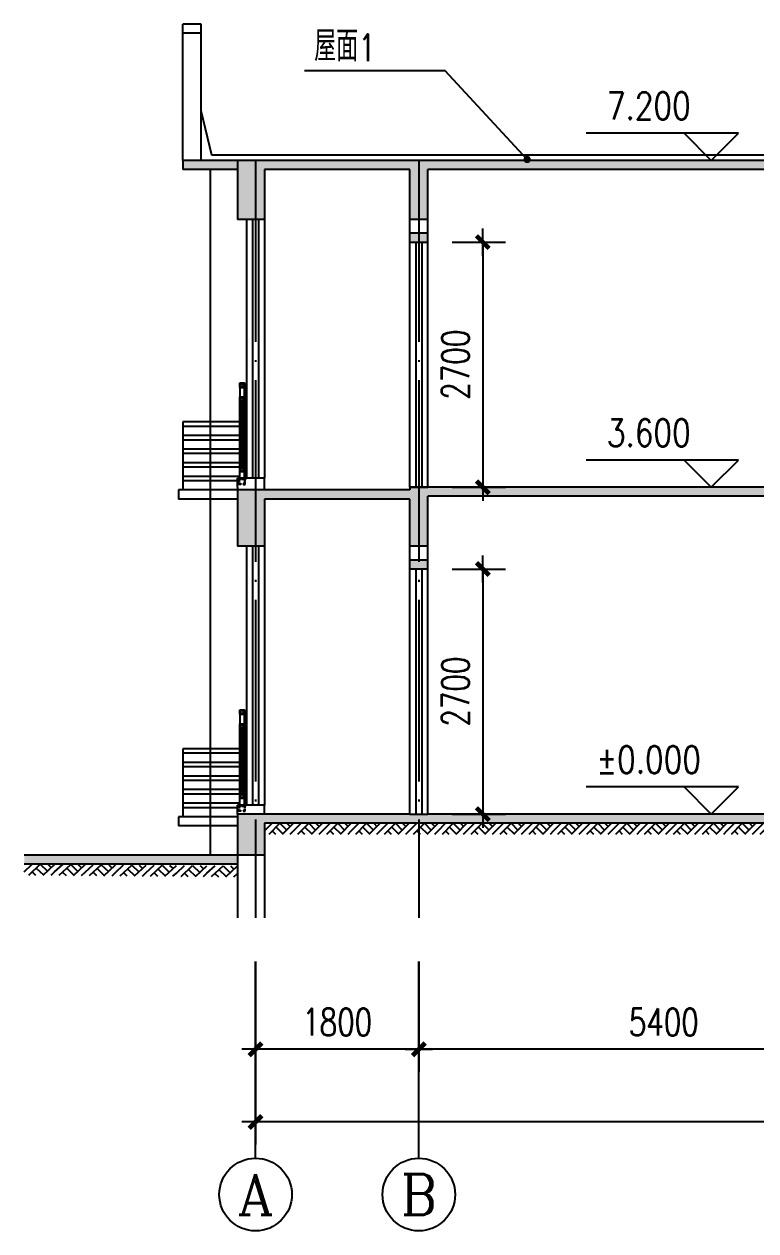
# Model space of a CAD drawing. Extents: x -105837 to 547563, y 466041 to 508041.
# Drawn here: x 279434 to 287500, y 480665 to 493954 of the extents above; entities that cross this region are included whole.
import ezdxf
from ezdxf.enums import TextEntityAlignment as Align

# ---------------------------------------------------------------- set-up
doc = ezdxf.new("R2010")
doc.units = 0
doc.header["$LTSCALE"] = 1000
doc.header["$MEASUREMENT"] = 0
doc.linetypes.add('DASH', pattern=[0.35, 0.25, -0.1])
doc.linetypes.add('DOTE', pattern=[2.42, 2, -0.2, 0.02, -0.2])
doc.layers.get('0').update_dxf_attribs({"linetype": 'CONTINUOUS'})
doc.layers.get('DEFPOINTS').update_dxf_attribs({"linetype": 'CONTINUOUS'})
for name, color, linetype in [('AXIS', 3, 'CONTINUOUS'), ('AXIS_TEXT', 7, 'CONTINUOUS'), ('COLUMN', 4, 'CONTINUOUS'), ('DIM_LEAD', 3, 'CONTINUOUS'), ('DOTE', 1, 'DOTE'), ('PUB_DIM', 3, 'CONTINUOUS'), ('PUB_TEXT', 7, 'CONTINUOUS'), ('t-填充', 8, 'CONTINUOUS'), ('WALL', 255, 'CONTINUOUS'), ('WINDOW', 4, 'CONTINUOUS'), ('WINDOW_TEXT', 7, 'CONTINUOUS')]:
    doc.layers.add(name, color=color, linetype=linetype)
doc.styles.add('_TCH_DIM', font='SIMPLEX', dxfattribs={"bigfont": 'GBCBIG'})
doc.styles.add('COMPLEX', font='COMPLEX.shx')
doc.styles.add('DIM_FONT', font='SIMPLEX.shx', dxfattribs={"width": 0.75})
doc.styles.add('SIMPLEX', font='SIMPLEX.SHX')
doc.dimstyles.new('DIMN', dxfattribs={"dimtxt": 300, "dimasz": 1, "dimexe": 250, "dimexo": 300, "dimgap": 150, "dimtad": 1, "dimdec": 0, "dimzin": 0, "dimdsep": 46, "dimtxsty": 'DIM_FONT', "dimblk": '_DIMX', "dimcen": 0.09, "dimclrt": 7, "dimadec": 0, "dimazin": 0, "dimtfac": 1, "dimtdec": 0, "dimtix": 1, "dimtmove": 2, "dimatfit": 3, "dimldrblk": '_DIMX', "dimfxl": 1, "dimtolj": 1, "dimtzin": 0, "dimarcsym": 0})

# ---------------------------------------------------------------- blocks, each defined once
blk = doc.blocks.new('_DIMX')
blk.add_line((-150, 0), (150, 0))
at = {"const_width": 50}
blk.add_lwpolyline([(-70, -70), (70, 70)], dxfattribs=at)
blk = doc.blocks.new('*D25')
at = {"layer": 'AXIS', "color": 0, "lineweight": -2, "transparency": 16777216}
for p, q in [((281985, 483632), (281985, 481615)), ((298785, 483632), (298785, 481615)), ((298784, 481865), (281986, 481865))]:
    blk.add_line(p, q, dxfattribs=at)
at = {"layer": 'DEFPOINTS', "color": 0, "transparency": 16777216}
for p in [(281985, 483932), (298785, 483932), (281985, 481865)]:
    blk.add_point(p, dxfattribs=at)
at = {"layer": 'AXIS', "color": 0, "lineweight": -2, "transparency": 16777216, "rotation": 180.0000000000008}
blk.add_blockref('_DIMX', (281985, 481865), dxfattribs=at)
at = {"layer": 'AXIS', "color": 0, "lineweight": -2, "transparency": 16777216}
blk.add_blockref('_DIMX', (298785, 481865), dxfattribs=at)
at = {"layer": 'AXIS', "color": 7, "transparency": 16777216, "insert": (290385, 482165), "char_height": 300, "attachment_point": 5, "style": 'DIM_FONT'}
blk.add_mtext('\\A1;16800', dxfattribs=at)
blk = doc.blocks.new('*D233')
at = {"layer": 'AXIS', "color": 0, "lineweight": -2, "transparency": 16777216}
for p, q in [((283785, 483632), (283785, 482415)), ((289185, 483632), (289185, 482415)), ((289184, 482665), (283786, 482665))]:
    blk.add_line(p, q, dxfattribs=at)
at = {"layer": 'DEFPOINTS', "color": 0, "transparency": 16777216}
for p in [(283785, 483932), (289185, 483932), (283785, 482665)]:
    blk.add_point(p, dxfattribs=at)
at = {"layer": 'AXIS', "color": 0, "lineweight": -2, "transparency": 16777216, "rotation": 180}
blk.add_blockref('_DIMX', (283785, 482665), dxfattribs=at)
at = {"layer": 'AXIS', "color": 0, "lineweight": -2, "transparency": 16777216}
blk.add_blockref('_DIMX', (289185, 482665), dxfattribs=at)
at = {"layer": 'AXIS', "color": 7, "transparency": 16777216, "insert": (286485, 482965), "char_height": 300, "attachment_point": 5, "style": 'DIM_FONT'}
blk.add_mtext('\\A1;5400', dxfattribs=at)
blk = doc.blocks.new('*D234')
at = {"layer": 'AXIS', "color": 0, "lineweight": -2, "transparency": 16777216}
for p, q in [((281985, 483632), (281985, 482415)), ((283785, 483632), (283785, 482415)), ((283784, 482665), (281986, 482665))]:
    blk.add_line(p, q, dxfattribs=at)
at = {"layer": 'DEFPOINTS', "color": 0, "transparency": 16777216}
for p in [(281985, 483932), (283785, 483932), (281985, 482665)]:
    blk.add_point(p, dxfattribs=at)
at = {"layer": 'AXIS', "color": 0, "lineweight": -2, "transparency": 16777216, "rotation": 180}
blk.add_blockref('_DIMX', (281985, 482665), dxfattribs=at)
at = {"layer": 'AXIS', "color": 0, "lineweight": -2, "transparency": 16777216}
blk.add_blockref('_DIMX', (283785, 482665), dxfattribs=at)
at = {"layer": 'AXIS', "color": 7, "transparency": 16777216, "insert": (282885, 482965), "char_height": 300, "attachment_point": 5, "style": 'DIM_FONT'}
blk.add_mtext('\\A1;1800', dxfattribs=at)
blk = doc.blocks.new('_axiso')
blk.add_circle((0, 0), 0.5)
at = {"layer": 'AXIS_TEXT', "style": 'COMPLEX', "width": 1.041667}
blk.add_attdef('A', text='', height=0.56, dxfattribs=at).set_placement((-0.25, -0.28), (0.25, -0.28), align=Align.FIT)
blk = doc.blocks.new('*D235')
at = {"layer": 'DEFPOINTS', "color": 0, "transparency": 16777216}
for p in [(283854, 487954), (283854, 485254), (284490, 485254)]:
    blk.add_point(p, dxfattribs=at)
at = {"layer": 'PUB_DIM', "color": 0, "lineweight": -2, "transparency": 16777216}
for p, q in [((284154, 487954), (284740, 487954)), ((284490, 487953), (284490, 485255)), ((284154, 485254), (284740, 485254))]:
    blk.add_line(p, q, dxfattribs=at)
for p, rotation in [((284490, 487954), 90), ((284490, 485254), 270)]:
    blk.add_blockref('_DIMX', p, dxfattribs=dict(at, rotation=rotation))
at = {"layer": 'PUB_DIM', "color": 7, "transparency": 16777216, "insert": (284190, 486604), "char_height": 300, "attachment_point": 5, "rotation": 90, "style": 'DIM_FONT'}
blk.add_mtext('\\A1;2700', dxfattribs=at)
blk = doc.blocks.new('A$C686C6998')
at = {"linetype": 'DASH', "ltscale": 0.1}
for points in [[(21, 72), (21, 26), (38, 26), (38, 18), (13, 18), (13, 80)], [(21, 72), (79, 72), (79, 26), (62, 26), (62, 18), (87, 18), (87, 80)]]:
    blk.add_lwpolyline(points, dxfattribs=at)
at = {"layer": 'WALL'}
for p, q in [((0, 86), (0, 80)), ((100, 86), (0, 86)), ((0, 80), (100, 80)), ((100, 80), (100, 86))]:
    blk.add_line(p, q, dxfattribs=at)
blk = doc.blocks.new('A$C461A429A')
at = {"layer": 'AXIS', "xscale": -1}
blk.add_blockref('A$C686C6998', (100, 0, 0), dxfattribs=at)
blk = doc.blocks.new('_WBLK')
for p, q in [((-0.5, 0.5), (0.5, 0.5)), ((0.5, 0.1667), (-0.5, 0.1667)), ((0.5, -0.1667), (-0.5, -0.1667)), ((-0.5, -0.5), (0.5, -0.5))]:
    blk.add_line(p, q)
at = {"layer": 'WINDOW_TEXT', "style": 'SIMPLEX', "flags": 9}
blk.add_attdef('A', text='', height=1, dxfattribs=at).set_placement((0, 1.5), align=Align.MIDDLE)
blk = doc.blocks.new('*D241')
at = {"layer": 'DEFPOINTS', "color": 0, "transparency": 16777216}
for p in [(283854, 491554), (283854, 488854), (284490, 488854)]:
    blk.add_point(p, dxfattribs=at)
at = {"layer": 'PUB_DIM', "color": 0, "lineweight": -2, "transparency": 16777216}
for p, q in [((284154, 491554), (284740, 491554)), ((284490, 491553), (284490, 488855)), ((284154, 488854), (284740, 488854))]:
    blk.add_line(p, q, dxfattribs=at)
for p, rotation in [((284490, 491554), 90), ((284490, 488854), 270)]:
    blk.add_blockref('_DIMX', p, dxfattribs=dict(at, rotation=rotation))
at = {"layer": 'PUB_DIM', "color": 7, "transparency": 16777216, "insert": (284190, 490204), "char_height": 300, "attachment_point": 5, "rotation": 90, "style": 'DIM_FONT'}
blk.add_mtext('\\A1;2700', dxfattribs=at)
blk = doc.blocks.new('$LinePat$素土夯实')
at = {"color": 0}
for p, q in [((0, -210), (210, 0)), ((120, -300), (420, 0)), ((420, 0), (608, -188)), ((495, -300), (795, 0)), ((615, 0), (705, -90)), ((210, -210), (300, -300)), ((315, -105), (502, -293)), ((705, -300), (795, -210))]:
    blk.add_line(p, q, dxfattribs=at)

msp = doc.modelspace()

# ---------------------------------------------------------------- hatches: boundary and pattern name
at = {"layer": 't-填充'}
h = msp.add_hatch(color=256, dxfattribs=at)
h.paths.add_polyline_path([(281185.16555, 492354.42051), (281185.16555, 492454.42051), (281785.16555, 492454.42051), (281785.16555, 492354.42051)])
h.paths.add_polyline_path([(281185.16555, 491904.42051), (281785.16555, 491904.42051)])
for points in [[(281785.16555, 491804.42051), (281985.16555, 491804.42051), (281985.16555, 492454.42051), (281785.16555, 492454.42051)], [(281985.16555, 492454.42051), (283785.16555, 492454.42051), (283785.16555, 491804.42051), (283685.16555, 491804.42051), (283685.16555, 492354.42051), (282085.16555, 492354.42051), (282085.16555, 491804.42051), (281985.16555, 491804.42051)], [(283785.16555, 492454.42051), (289185.16555, 492454.42051), (289185.16555, 491804.42051), (289085.16555, 491804.42051), (288985.16555, 491804.42051), (288985.16555, 492354.42051), (283885.16555, 492354.42051), (283885.16555, 491804.42051), (283785.16555, 491804.42051)], [(283785.16555, 488854.42051), (283885.16555, 488854.42051), (289185.16555, 488854.42051), (289185.16555, 488204.42051), (289085.16555, 488204.42051), (288985.16555, 488204.42051), (288985.16555, 488754.42051), (283885.16555, 488754.42051), (283885.16555, 488204.42051), (283785.16555, 488204.42051)], [(279434.9944, 484704.42051), (279434.9944, 484804.42051), (281785.16555, 484804.42051), (281785.16555, 484704.42051)]]:
    msp.add_hatch(color=256, dxfattribs=at).paths.add_polyline_path(points)
h = msp.add_hatch(color=256, dxfattribs=at)
h.paths.add_polyline_path([(283785.16555, 491654.42051), (283885.16555, 491654.42051), (283885.16555, 491554.42051), (283785.16555, 491554.42051)])
h.paths.add_polyline_path([(283685.16555, 491654.42051), (283785.16555, 491654.42051), (283785.16555, 491554.42051), (283685.16555, 491554.42051)])
h = msp.add_hatch(color=256, dxfattribs=at)
h.paths.add_polyline_path([(281985.16555, 488824.42051), (283685.16555, 488824.42051), (283685.16555, 488854.42051), (283785.16555, 488854.42051), (283785.16555, 488204.42051), (283685.16555, 488204.42051), (283685.16555, 488724.42051), (282085.16555, 488724.42051), (282085.16555, 488204.42051), (281985.16555, 488204.42051)])
h.paths.add_polyline_path([(281785.16555, 488824.42051), (281985.16555, 488824.42051), (281985.16555, 488204.42051), (281785.16555, 488204.42051)])
h = msp.add_hatch(color=256, dxfattribs=at)
h.paths.add_polyline_path([(283785.16555, 488054.42051), (283885.16555, 488054.42051), (283885.16555, 487954.42051), (283785.16555, 487954.42051)])
h.paths.add_polyline_path([(283685.16555, 488054.42051), (283785.16555, 488054.42051), (283785.16555, 487954.42051), (283685.16555, 487954.42051)])
h = msp.add_hatch(color=256, dxfattribs=at)
h.paths.add_polyline_path([(283785.16555, 485254.42051), (283885.16555, 485254.42051), (289185.16555, 485254.42051), (289185.16555, 485154.42051), (283785.16555, 485154.42051)])
h.paths.add_polyline_path([(281985.16555, 485254.42051), (283685.16555, 485254.42051), (283785.16555, 485254.42051), (283785.16555, 485154.42051), (282085.16555, 485154.42051), (282085.16555, 484804.42051), (281985.16555, 484804.42051)])
h.paths.add_polyline_path([(281785.16555, 485254.42051), (281985.16555, 485254.42051), (281985.16555, 484804.42051), (281785.16555, 484804.42051)])

# ---------------------------------------------------------------- linework, layer by layer
at = {"color": 23}
for p, q in [((281485.16555, 492354.42051), (281485.16555, 484804.42051)), ((281810.20996, 490004.38784, 31.48112), (281860.12115, 490004.38784, 31.48112)), ((281885.16555, 488954.42051), (281885.16555, 490004.42051)), ((281810.20996, 489954.35517, 31.48112), (281810.20996, 489849.38784, 31.48112)), ((281810.20996, 489954.35517, 31.48112), (281860.12115, 489954.35517, 31.48112)), ((281810.20996, 489849.38784, 31.48112), (281860.12115, 489849.38784, 31.48112)), ((281860.12115, 489954.35517, 31.48112), (281860.12115, 489849.38784, 31.48112)), ((281810.20996, 488954.42051), (281810.20996, 489799.35517, 31.48112)), ((281810.20996, 489799.35517, 31.48112), (281860.12115, 489799.35517, 31.48112)), ((281826.20996, 489079.43685), (281826.20996, 489799.35517, 31.48112)), ((281846.12115, 489799.35517, 31.48112), (281846.12115, 489079.43685)), ((281860.12115, 489799.35517, 31.48112), (281860.12115, 488954.42051)), ((281810.20996, 489079.43685, 40619.96529), (281860.12115, 489079.43685, 40619.96529)), ((281810.20996, 489029.40418, 40619.96529), (281860.12115, 489029.40418, 40619.96529)), ((281810.20996, 486404.38784, 31.48112), (281860.12115, 486404.38784, 31.48112)), ((281885.16555, 485354.42051), (281885.16555, 486404.42051)), ((281810.20996, 486354.35517, 31.48112), (281810.20996, 486249.38784, 31.48112)), ((281810.20996, 486354.35517, 31.48112), (281860.12115, 486354.35517, 31.48112)), ((281810.20996, 486249.38784, 31.48112), (281860.12115, 486249.38784, 31.48112)), ((281860.12115, 486354.35517, 31.48112), (281860.12115, 486249.38784, 31.48112)), ((281810.20996, 485354.42051), (281810.20996, 486199.35517, 31.48112)), ((281810.20996, 486199.35517, 31.48112), (281860.12115, 486199.35517, 31.48112)), ((281826.20996, 485479.43685), (281826.20996, 486199.35517, 31.48112)), ((281846.12115, 486199.35517, 31.48112), (281846.12115, 485479.43685)), ((281860.12115, 486199.35517, 31.48112), (281860.12115, 485354.42051)), ((281810.20996, 485479.43685, 40619.96529), (281860.12115, 485479.43685, 40619.96529)), ((281810.20996, 485429.40418, 40619.96529), (281860.12115, 485429.40418, 40619.96529))]:
    msp.add_line(p, q, dxfattribs=at)
for p, q in [((283685.16555, 488824.42051), (281785.16555, 488824.42051)), ((283685.16555, 488824.42051), (281785.16555, 488824.42051)), ((283685.16555, 488854.42051), (283685.16555, 488824.42051)), ((283685.16555, 488854.42051), (283685.16555, 488824.42051))]:
    msp.add_line(p, q)
msp.add_lwpolyline([(291485.16555, 492854.42051), (291414.34905, 492512.06089), (281502.09373, 492512.06089), (281385.16555, 492999.89299)])
for points, elevation in [([(281810.20996, 490004.38784), (281860.12115, 490004.38784), (281860.12115, 489954.35517), (281810.20996, 489954.35517)], 31.48112), ([(281820.20996, 489994.38784), (281850.12115, 489994.38784), (281850.12115, 489964.35517), (281820.20996, 489964.35517)], 31.48112), ([(281810.20996, 489849.38784), (281860.12115, 489849.38784), (281860.12115, 489799.35517), (281810.20996, 489799.35517)], 31.48112), ([(281820.20996, 489839.38784), (281850.12115, 489839.38784), (281850.12115, 489809.35517), (281820.20996, 489809.35517)], 31.48112), ([(281810.20996, 489079.43685), (281860.12115, 489079.43685), (281860.12115, 489029.40418), (281810.20996, 489029.40418)], 40619.96529), ([(281820.20996, 489069.43685), (281850.12115, 489069.43685), (281850.12115, 489039.40418), (281820.20996, 489039.40418)], 40619.96529), ([(281810.20996, 486404.38784), (281860.12115, 486404.38784), (281860.12115, 486354.35517), (281810.20996, 486354.35517)], 31.48112), ([(281820.20996, 486394.38784), (281850.12115, 486394.38784), (281850.12115, 486364.35517), (281820.20996, 486364.35517)], 31.48112), ([(281810.20996, 486249.38784), (281860.12115, 486249.38784), (281860.12115, 486199.35517), (281810.20996, 486199.35517)], 31.48112), ([(281820.20996, 486239.38784), (281850.12115, 486239.38784), (281850.12115, 486209.35517), (281820.20996, 486209.35517)], 31.48112), ([(281810.20996, 485479.43685), (281860.12115, 485479.43685), (281860.12115, 485429.40418), (281810.20996, 485429.40418)], 40619.96529), ([(281820.20996, 485469.43685), (281850.12115, 485469.43685), (281850.12115, 485439.40418), (281820.20996, 485439.40418)], 40619.96529)]:
    msp.add_lwpolyline(points, close=True, dxfattribs=dict(at, elevation=elevation))
at = {"layer": 'AXIS'}
for p, q in [((281985.16555, 481465.38331), (281985.16555, 483632.00427)), ((283785.16555, 481465.38331), (283785.16555, 483632.00427))]:
    msp.add_line(p, q, dxfattribs=at)
at = {"layer": 'DIM_LEAD'}
for p, q in [((284076.25239, 493441.13247), (282525.90562, 493441.13247)), ((284978.57174, 492463.70102), (284076.25239, 493441.13247))]:
    msp.add_line(p, q, dxfattribs=at)
at = {"layer": 'DIM_LEAD', "const_width": 40}
msp.add_lwpolyline([(284992.13795, 492449.00551, 1), (284965.00553, 492478.39653, 1)], format="xyb", close=True, dxfattribs=at)
at = {"layer": 'DOTE'}
for p, q in [((281985.16555, 492454.42051), (281985.16555, 484113.70054)), ((283785.16555, 492454.42051), (283785.16555, 484113.70054))]:
    msp.add_line(p, q, dxfattribs=at)
at = {"layer": 'PUB_DIM'}
for p, q in [((287008.17714, 492754.42051), (285631.03429, 492754.42051)), ((287308.17714, 492754.42051), (286708.17714, 492754.42051)), ((286708.17714, 492754.42051), (287008.17714, 492454.42051)), ((287008.17714, 492454.42051), (287308.17714, 492754.42051)), ((287008.17714, 489154.42051), (285631.03429, 489154.42051)), ((287008.17714, 489154.42051), (285631.03429, 489154.42051)), ((287308.17714, 489154.42051), (286708.17714, 489154.42051)), ((286708.17714, 489154.42051), (287008.17714, 488854.42051)), ((287308.17714, 489154.42051), (286708.17714, 489154.42051)), ((286708.17714, 489154.42051), (287008.17714, 488854.42051)), ((287008.17714, 488854.42051), (287308.17714, 489154.42051)), ((287008.17714, 488854.42051), (287308.17714, 489154.42051)), ((287008.17714, 485554.42051), (285631.03429, 485554.42051)), ((287308.17714, 485554.42051), (286708.17714, 485554.42051)), ((286708.17714, 485554.42051), (287008.17714, 485254.42051)), ((287008.17714, 485254.42051), (287308.17714, 485554.42051))]:
    msp.add_line(p, q, dxfattribs=at)
at = {"layer": 't-填充'}
for p, q in [((281810.20996, 489574.42051), (281185.16555, 489574.42051)), ((281185.16555, 489574.42051), (281185.16555, 488824.42051)), ((281810.20996, 489524.42051), (281185.16555, 489524.42051)), ((281810.20996, 489424.42051), (281185.16555, 489424.42051)), ((281810.20996, 489374.42051), (281185.16555, 489374.42051)), ((281810.20996, 489274.42051), (281185.16555, 489274.42051)), ((281810.20996, 489224.42051), (281185.16555, 489224.42051)), ((281810.20996, 489124.42051), (281185.16555, 489124.42051)), ((281810.20996, 489074.42051), (281185.16555, 489074.42051)), ((281810.20996, 488974.42051), (281185.16555, 488974.42051)), ((281810.20996, 488924.42051), (281185.16555, 488924.42051)), ((281785.16555, 488824.42051), (281135.16555, 488824.42051)), ((281135.16555, 488824.42051), (281135.16555, 488724.42051)), ((281785.16555, 488724.42051), (281135.16555, 488724.42051)), ((281810.20996, 485974.42051), (281185.16555, 485974.42051)), ((281185.16555, 485974.42051), (281185.16555, 485224.42051)), ((281810.20996, 485924.42051), (281185.16555, 485924.42051)), ((281810.20996, 485824.42051), (281185.16555, 485824.42051)), ((281810.20996, 485774.42051), (281185.16555, 485774.42051)), ((281810.20996, 485674.42051), (281185.16555, 485674.42051)), ((281810.20996, 485624.42051), (281185.16555, 485624.42051)), ((281810.20996, 485524.42051), (281185.16555, 485524.42051)), ((281810.20996, 485474.42051), (281185.16555, 485474.42051)), ((281810.20996, 485374.42051), (281185.16555, 485374.42051)), ((281810.20996, 485324.42051), (281185.16555, 485324.42051)), ((281785.16555, 485224.42051), (281135.16555, 485224.42051)), ((281135.16555, 485224.42051), (281135.16555, 485124.42051)), ((281785.16555, 485124.42051), (281135.16555, 485124.42051))]:
    msp.add_line(p, q, dxfattribs=at)
at = {"layer": 't-填充', "color": 23}
for p, q in [((281860.12115, 488954.42051), (281810.20996, 488954.42051)), ((281860.12115, 485354.42051), (281810.20996, 485354.42051))]:
    msp.add_line(p, q, dxfattribs=at)
at = {"layer": 'WALL', "linetype": 'Continuous'}
for p, q in [((281385.16555, 493954.42051), (281185.16555, 493954.42051)), ((281185.16555, 492454.42051), (281185.16555, 493954.42051)), ((281385.16555, 492454.42051), (281385.16555, 493954.42051)), ((281385.16555, 493854.42051), (281185.16555, 493854.42051)), ((293585.16555, 492454.42051), (281185.16555, 492454.42051)), ((281185.16555, 492454.42051), (281185.16555, 492354.42051)), ((281785.16555, 492454.42051), (281785.16555, 491804.42051)), ((281785.16555, 492354.42051), (281185.16555, 492354.42051)), ((281785.16555, 492354.42051), (281785.16555, 491904.42051)), ((283685.16555, 492354.42051), (282085.16555, 492354.42051)), ((282085.16555, 492354.42051), (282085.16555, 491804.42051)), ((282085.16555, 492324.42051), (282085.16555, 491804.42051)), ((283685.16555, 491554.42051), (283685.16555, 492354.42051)), ((288985.16555, 492354.42051), (283885.16555, 492354.42051)), ((283885.16555, 491554.42051), (283885.16555, 492354.42051)), ((282085.16555, 491804.42051), (281785.16555, 491804.42051)), ((281785.16555, 488854.42051), (281785.16555, 488954.42051)), ((282085.16555, 488954.42051), (281785.16555, 488954.42051)), ((282085.16555, 488824.42051), (282085.16555, 488954.42051)), ((281785.16555, 488854.42051), (281785.16555, 488204.42051)), ((293585.16555, 488854.42051), (283885.16555, 488854.42051)), ((293585.16555, 488854.42051), (283885.16555, 488854.42051)), ((283685.16555, 488724.42051), (282085.16555, 488724.42051)), ((282085.16555, 488724.42051), (282085.16555, 488204.42051)), ((283685.16555, 487954.42051), (283685.16555, 488724.42051)), ((288985.16555, 488754.42051), (283885.16555, 488754.42051)), ((283885.16555, 487954.42051), (283885.16555, 488754.42051)), ((288985.16555, 488754.42051), (283885.16555, 488754.42051)), ((282085.16555, 488204.42051), (281785.16555, 488204.42051)), ((281785.16555, 485254.42051), (281785.16555, 485354.42051)), ((282085.16555, 485354.42051), (281785.16555, 485354.42051)), ((282085.16555, 485254.42051), (282085.16555, 485354.42051)), ((283685.16555, 485254.42051), (281785.16555, 485254.42051)), ((281785.16555, 485254.42051), (281785.16555, 484113.70054)), ((299485.16555, 485254.42051), (283885.16555, 485254.42051)), ((299285.16555, 485154.42051), (282085.16555, 485154.42051)), ((282085.16555, 485154.42051), (282085.16555, 484804.42051)), ((281785.16555, 484804.42051), (279434.9944, 484804.42051)), ((282085.16555, 484804.42051), (281785.16555, 484804.42051)), ((281985.16555, 484804.42051), (281985.16555, 484113.70054)), ((282085.16555, 484804.42051), (282085.16555, 484113.70054)), ((281785.16555, 484704.42051), (279434.9944, 484704.42051))]:
    msp.add_line(p, q, dxfattribs=at)
at = {"layer": 'WALL'}
for p, q in [((283885.16555, 491804.42051), (283685.16555, 491804.42051)), ((283685.16555, 491654.42051), (283885.16555, 491654.42051)), ((283685.16555, 491554.42051), (283885.16555, 491554.42051)), ((283685.16555, 488854.42051), (283885.16555, 488854.42051)), ((283885.16555, 488854.42051), (283685.16555, 488854.42051)), ((283685.16555, 488854.42051), (283885.16555, 488854.42051)), ((283685.16555, 488854.42051), (283885.16555, 488854.42051)), ((283685.16555, 488854.42051), (283885.16555, 488854.42051)), ((283685.16555, 488854.42051), (283885.16555, 488854.42051)), ((283885.16555, 488204.42051), (283685.16555, 488204.42051)), ((283685.16555, 488054.42051), (283885.16555, 488054.42051)), ((283685.16555, 487954.42051), (283885.16555, 487954.42051)), ((283685.16555, 485254.42051), (283885.16555, 485254.42051)), ((283685.16555, 485254.42051), (283885.16555, 485254.42051))]:
    msp.add_line(p, q, dxfattribs=at)
at = {"layer": 'WINDOW'}
for p, q in [((281885.16555, 491804.42051), (281885.16555, 488954.42051)), ((281951.16555, 491804.42051), (281951.16555, 488954.42051)), ((282019.16555, 491804.42051), (282019.16555, 488954.42051)), ((282085.16555, 491804.42051), (282085.16555, 488954.42051)), ((281885.16555, 488204.42051), (281885.16555, 485354.42051)), ((281951.16555, 488204.42051), (281951.16555, 485354.42051)), ((282019.16555, 488204.42051), (282019.16555, 485354.42051)), ((282085.16555, 488204.42051), (282085.16555, 485354.42051))]:
    msp.add_line(p, q, dxfattribs=at)

# ---------------------------------------------------------------- block references
for p in [(281785.16449, 488867.95967, 0), (281785.16449, 485267.95967, 0)]:
    msp.add_blockref('A$C461A429A', p)
at = {"layer": 'AXIS', "xscale": 800, "yscale": 800, "zscale": 800}
msp.add_blockref('_axiso', (281985.16555, 481065.38331), dxfattribs=at).add_auto_attribs({'A': 'A'})
at = {"layer": 'AXIS'}
ref = msp.add_blockref('_axiso', (283785.16555, 481065.38331), dxfattribs=dict(at, xscale=800, yscale=800, zscale=800))
ref.add_attrib('A', 'B', dxfattribs={"layer": 'AXIS_TEXT', "height": 448, "style": 'COMPLEX', "width": 1.102941}).set_placement((283585.16555, 480841.38331), (283985.16555, 480841.38331), align=Align.FIT)
at = {"layer": 'COLUMN', "color": 8, "yscale": 0.4, "zscale": 0.4}
for p, xscale, rotation in [((282085.16555, 485154.42051), 0.4006522245510086, 359.9999999999954), ((282403.68407, 485154.42051), 0.4006522245510086, 359.9999999999954), ((282722.20259, 485154.42051), 0.4006522245510086, 359.9999999999954), ((283040.72111, 485154.42051), 0.4006522245510086, 359.9999999999954), ((283359.23963, 485154.42051), 0.4006522245510086, 359.9999999999954), ((283677.75815, 485154.42051), 0.4006522245510086, 359.9999999999954), ((283996.27667, 485154.42051), 0.4006522245510086, 359.9999999999954), ((284314.79518, 485154.42051), 0.4006522245510086, 359.9999999999954), ((284633.3137, 485154.42051), 0.4006522245510086, 359.9999999999954), ((284951.83222, 485154.42051), 0.4006522245510086, 359.9999999999954), ((285270.35074, 485154.42051), 0.4006522245510086, 359.9999999999954), ((285588.86926, 485154.42051), 0.4006522245510086, 359.9999999999954), ((285907.38778, 485154.42051), 0.4006522245510086, 359.9999999999954), ((286225.9063, 485154.42051), 0.4006522245510086, 359.9999999999954), ((286544.42481, 485154.42051), 0.4006522245510086, 359.9999999999954), ((286862.94333, 485154.42051), 0.4006522245510086, 359.9999999999954), ((287181.46185, 485154.42051), 0.4006522245510086, 359.9999999999954), ((287499.98037, 485154.42051), 0.4006522245510086, 359.9999999999954), ((279434.9944, 484704.42051), 0.4223287223152914, 359.503648018953), ((279770.73314, 484701.51194), 0.4223287223152914, 359.503648018953), ((280106.47188, 484698.60337), 0.4223287223152914, 359.503648018953), ((280442.21061, 484695.6948), 0.4223287223152914, 359.503648018953), ((280777.94935, 484692.78623), 0.4223287223152914, 359.503648018953), ((281113.68808, 484689.87766), 0.4223287223152914, 359.503648018953), ((281449.42682, 484686.9691), 0.4223287223152914, 359.503648018953)]:
    msp.add_blockref('$LinePat$素土夯实', p, dxfattribs=dict(at, xscale=xscale, rotation=rotation))
at = {"layer": 'WINDOW', "rotation": 270}
for p, xscale, yscale, zscale in [((283785.16555, 490204.42051), -2700, 200, 2700), ((283785.16555, 486604.42051), -2699.999999999942, 200.0000000002328, 2699.999999999942)]:
    msp.add_blockref('_WBLK', p, dxfattribs=dict(at, xscale=xscale, yscale=yscale, zscale=zscale))

# ---------------------------------------------------------------- texts
at = {"layer": 'PUB_DIM', "color": 7, "style": 'DIM_FONT', "width": 0.8}
for s, p in [('7.200', (286319.60572, 493054.42051)), ('3.600', (286319.60572, 489454.42051)), ('%%p0.000', (286319.60572, 485854.42051))]:
    msp.add_text(s, height=300, dxfattribs=at).set_placement(p, align=Align.MIDDLE)
at = {"layer": 'PUB_TEXT', "style": '_TCH_DIM'}
msp.add_text('屋面', height=337.588652, dxfattribs=at).set_placement((282630.90562, 493546.13247))
at = {"layer": 'PUB_TEXT', "style": '_TCH_DIM', "width": 0.705882}
msp.add_text('1', height=297.5, dxfattribs=at).set_placement((283122.39499, 493546.13247))

# ---------------------------------------------------------------- dimensions: what is measured, and where the dimension line sits
at = {"layer": 'AXIS'}
dim = msp.add_aligned_dim(p1=(298785.16555, 483932.00427), p2=(281985.16555, 483932.00427), distance=2066.62095, dimstyle='DIMN', dxfattribs=at)
dim.commit()
dim.dimension.update_dxf_attribs({"geometry": '*D25', "text_midpoint": (290385.16555, 482165.38331)})
for base, p1, p2, picture, middle in [((281985.16555, 482665.38331), (283785.16555, 483932.00427), (281985.16555, 483932.00427), '*D234', (282885.16555, 482965.38331)), ((283785.16555, 482665.38331), (289185.16555, 483932.00427), (283785.16555, 483932.00427), '*D233', (286485.16555, 482965.38331))]:
    dim = msp.add_linear_dim(base=base, p1=p1, p2=p2, dimstyle='DIMN', dxfattribs=at)
    dim.commit()
    dim.dimension.update_dxf_attribs({"geometry": picture, "text_midpoint": middle})
at = {"layer": 'PUB_DIM'}
for p1, p2, picture, middle in [((283854.35631, 491554.42051), (283854.35631, 488854.42051), '*D241', (284190.10004, 490204.42051)), ((283854.35631, 487954.42051), (283854.35631, 485254.42051), '*D235', (284190.10004, 486604.42051))]:
    dim = msp.add_aligned_dim(p1=p1, p2=p2, distance=635.74374, dimstyle='DIMN', dxfattribs=at)
    dim.commit()
    dim.dimension.update_dxf_attribs({"geometry": picture, "text_midpoint": middle})

doc.saveas('drawing.dxf')
